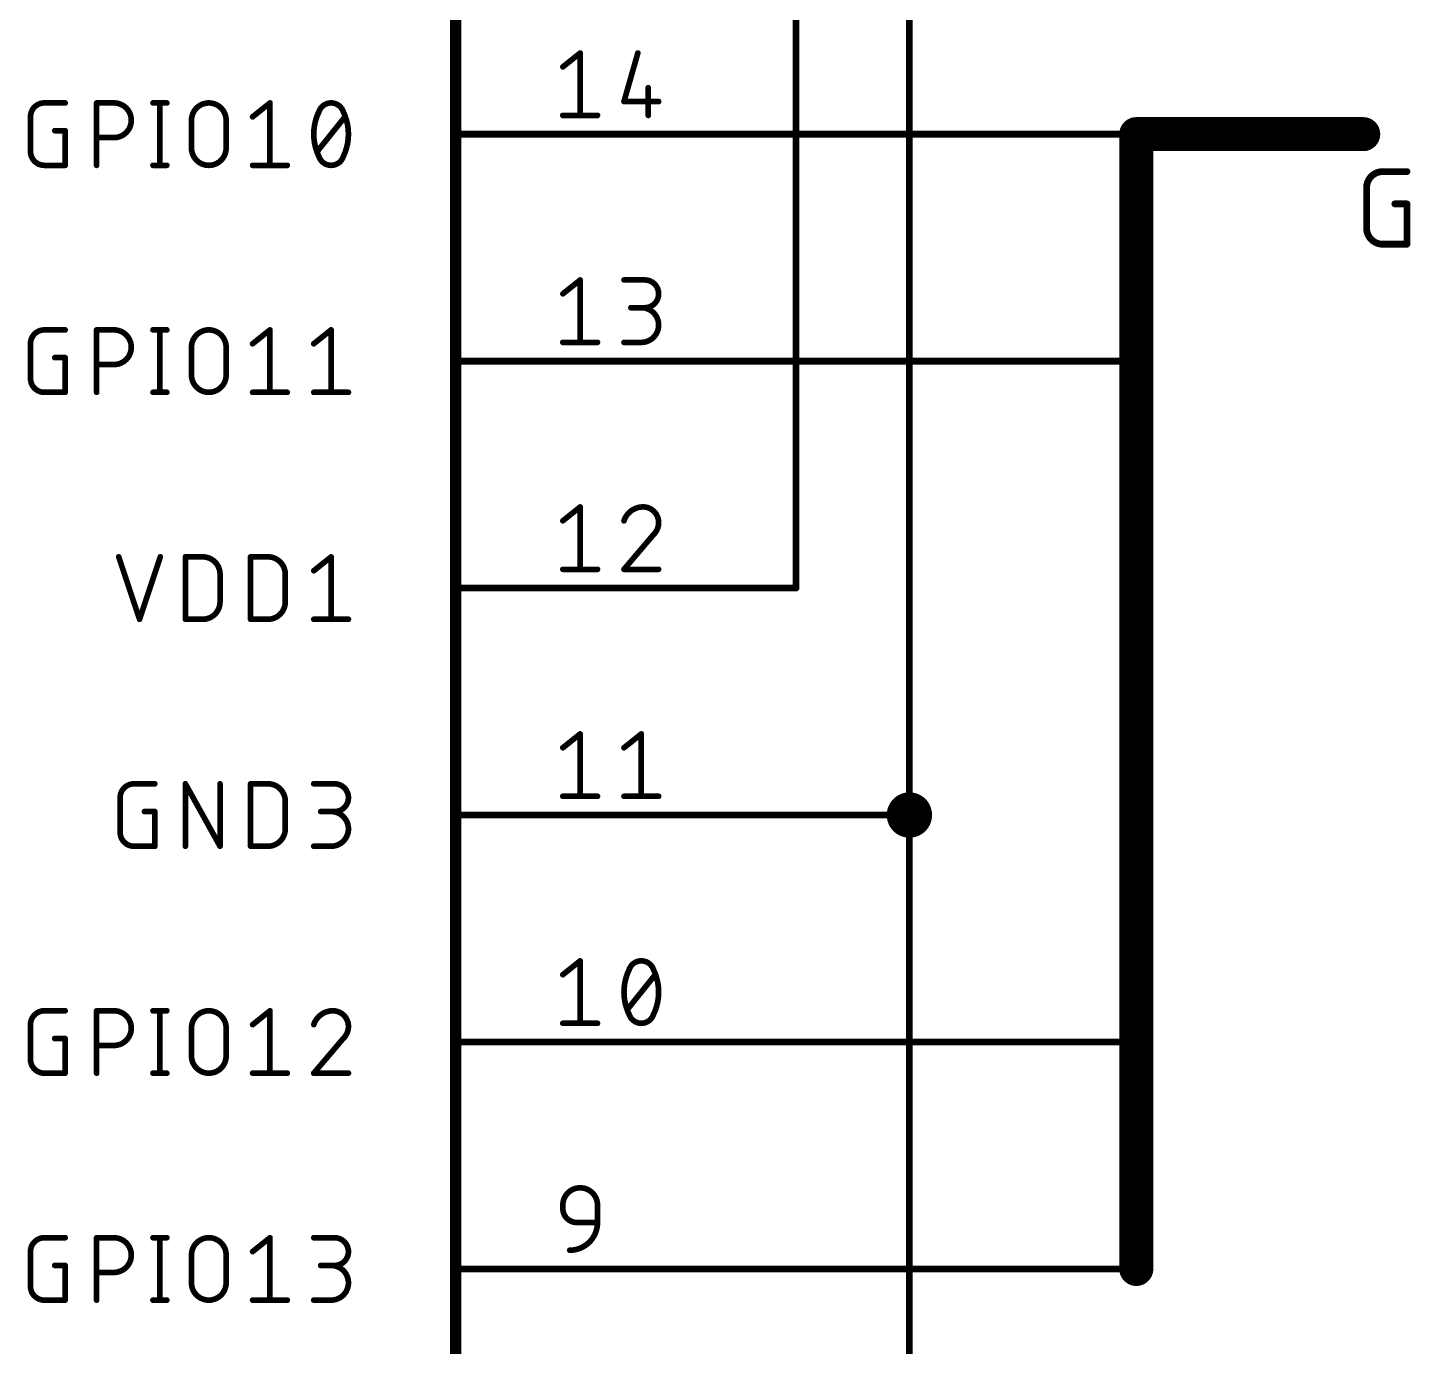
# Model space of a CAD drawing. Extents: x 0 to 388, y 0 to 261.
# Drawn here: x 206.32 to 237.28, y 137.97 to 167.48 of the extents above; entities that cross this region are included whole.
import ezdxf

# ---------------------------------------------------------------- set-up
doc = ezdxf.new("R2010")
doc.units = 0
for name, color, linetype in [('91', 94, 'CONTINUOUS'), ('92', 174, 'CONTINUOUS'), ('94', 14, 'CONTINUOUS'), ('95', 250, 'CONTINUOUS')]:
    doc.layers.add(name, color=color, linetype=linetype)

msp = doc.modelspace()

# ---------------------------------------------------------------- linework, layer by layer
at = {"layer": '91', "const_width": 0.1524}
for points in [[(223.52, 154.94), (223.52, 210.82)], [(226.06, 195.58), (226.06, 149.86)], [(220.98, 165.1), (231.14, 165.1)], [(220.98, 160.02), (231.14, 160.02)], [(220.98, 154.94), (223.52, 154.94)], [(220.98, 149.86), (226.06, 149.86)], [(226.06, 149.86), (226.06, 134.62)], [(220.98, 144.78), (231.14, 144.78)], [(220.98, 139.7), (231.14, 139.7)]]:
    msp.add_lwpolyline(points, dxfattribs=at)
at = {"layer": '91'}
for points, const_width in [([(220.98, 165.1381, 1), (220.98, 165.0619)], 0.0762), ([(231.14, 165.0619, 1), (231.14, 165.1381)], 0.0762), ([(220.98, 160.0581, 1), (220.98, 159.9819)], 0.0762), ([(231.14, 159.9819, 1), (231.14, 160.0581)], 0.0762), ([(220.98, 154.9781, 1), (220.98, 154.9019)], 0.0762), ([(223.4819, 154.94, 1), (223.5581, 154.94)], 0.0762), ([(223.52, 154.9019, 1), (223.52, 154.9781)], 0.0762), ([(226.06, 149.606, 1), (226.06, 150.114, 1), (226.06, 149.606)], 0.508), ([(220.98, 149.8981, 1), (220.98, 149.8219)], 0.0762), ([(226.0981, 149.86, 1), (226.0219, 149.86)], 0.0762), ([(226.0219, 149.86, 1), (226.0981, 149.86)], 0.0762), ([(226.06, 149.8219, 1), (226.06, 149.8981)], 0.0762), ([(220.98, 144.8181, 1), (220.98, 144.7419)], 0.0762), ([(231.14, 144.7419, 1), (231.14, 144.8181)], 0.0762), ([(220.98, 139.7381, 1), (220.98, 139.6619)], 0.0762), ([(231.14, 139.6619, 1), (231.14, 139.7381)], 0.0762)]:
    msp.add_lwpolyline(points, format="xyb", dxfattribs=dict(at, const_width=const_width))
at = {"layer": '92', "const_width": 0.762}
for points in [[(231.14, 139.7), (231.14, 165.1)], [(231.14, 165.1), (236.22, 165.1)]]:
    msp.add_lwpolyline(points, dxfattribs=at)
at = {"layer": '92', "const_width": 0.381}
for points in [[(231.3305, 165.1, 1), (230.9495, 165.1)], [(231.14, 165.2905, 1), (231.14, 164.9095)], [(236.22, 164.9095, 1), (236.22, 165.2905)], [(230.9495, 139.7, 1), (231.3305, 139.7)]]:
    msp.add_lwpolyline(points, format="xyb", dxfattribs=at)
at = {"layer": '94'}
for points, const_width in [([(215.9, 96.52), (215.9, 198.12)], 0.254), ([(220.98, 165.1), (215.9, 165.1)], 0.1524), ([(220.98, 160.02), (215.9, 160.02)], 0.1524), ([(220.98, 154.94), (215.9, 154.94)], 0.1524), ([(220.98, 149.86), (215.9, 149.86)], 0.1524), ([(220.98, 144.78), (215.9, 144.78)], 0.1524), ([(220.98, 139.7), (215.9, 139.7)], 0.1524)]:
    msp.add_lwpolyline(points, dxfattribs=dict(at, const_width=const_width))
at = {"layer": '94', "const_width": 0.0762}
for points in [[(215.9, 165.1381, 1), (215.9, 165.0619)], [(220.98, 165.0619, 1), (220.98, 165.1381)], [(215.9, 160.0581, 1), (215.9, 159.9819)], [(220.98, 159.9819, 1), (220.98, 160.0581)], [(215.9, 154.9781, 1), (215.9, 154.9019)], [(220.98, 154.9019, 1), (220.98, 154.9781)], [(215.9, 149.8981, 1), (215.9, 149.8219)], [(220.98, 149.8219, 1), (220.98, 149.8981)], [(215.9, 144.8181, 1), (215.9, 144.7419)], [(220.98, 144.7419, 1), (220.98, 144.8181)], [(215.9, 139.7381, 1), (215.9, 139.6619)], [(220.98, 139.6619, 1), (220.98, 139.7381)]]:
    msp.add_lwpolyline(points, format="xyb", dxfattribs=at)
at = {"layer": '95'}
for points, const_width in [([(218.3003, 166.6057), (218.6884, 166.9161)], 0.127), ([(218.6884, 166.9161), (218.6884, 165.5191)], 0.127), ([(219.9796, 166.9161), (219.6692, 165.8295)], 0.127), ([(220.2124, 166.14), (220.2124, 165.5191)], 0.127), ([(206.6917, 165.7985), (207.1574, 165.7985)], 0.127), ([(207.8618, 164.4015), (207.8618, 165.7985)], 0.127), ([(207.8618, 165.7985), (208.2499, 165.7985)], 0.127), ([(209.1236, 165.7985), (209.4341, 165.7985)], 0.127), ([(209.2789, 165.7985), (209.2789, 164.4015)], 0.127), ([(211.3547, 165.4881), (211.7428, 165.7985)], 0.127), ([(211.7428, 165.7985), (211.7428, 164.4015)], 0.127), ([(219.6692, 165.8295), (220.4453, 165.8295)], 0.127), ([(206.3812, 164.7119), (206.3812, 165.4881)], 0.127), ([(209.9859, 164.7896), (209.9859, 165.4104)], 0.127), ([(210.762, 165.4104), (210.762, 164.7896)], 0.127), ([(212.8012, 164.7119), (213.4221, 165.4881)], 0.127), ([(218.3003, 165.5191), (219.0764, 165.5191)], 0.127), ([(206.9245, 165.1776), (207.1574, 165.1776)], 0.127), ([(207.1574, 165.1776), (207.1574, 164.4015)], 0.127), ([(208.2499, 165.0224), (207.8618, 165.0224)], 0.127), ([(207.1574, 164.4015), (206.6917, 164.4015)], 0.127), ([(209.1236, 164.4015), (209.4341, 164.4015)], 0.127), ([(211.3547, 164.4015), (212.1308, 164.4015)], 0.127), ([(236.6574, 164.2618), (237.1993, 164.2618)], 0.1524), ([(236.2962, 162.9974), (236.2962, 163.9006)], 0.1524), ([(236.9284, 163.5393), (237.1993, 163.5393)], 0.1524), ([(237.1993, 163.5393), (237.1993, 162.6362)], 0.1524), ([(237.1993, 162.6362), (236.6574, 162.6362)], 0.1524), ([(218.3003, 161.5257), (218.6884, 161.8361)], 0.127), ([(218.6884, 161.8361), (218.6884, 160.4391)], 0.127), ([(219.6692, 161.8361), (220.1348, 161.8361)], 0.127), ([(220.1348, 161.2152), (219.8244, 161.2152)], 0.127), ([(206.6917, 160.7185), (207.1574, 160.7185)], 0.127), ([(207.8618, 159.3215), (207.8618, 160.7185)], 0.127), ([(207.8618, 160.7185), (208.2499, 160.7185)], 0.127), ([(209.1236, 160.7185), (209.4341, 160.7185)], 0.127), ([(209.2789, 160.7185), (209.2789, 159.3215)], 0.127), ([(211.3547, 160.4081), (211.7428, 160.7185)], 0.127), ([(211.7428, 160.7185), (211.7428, 159.3215)], 0.127), ([(212.7236, 160.4081), (213.1116, 160.7185)], 0.127), ([(213.1116, 160.7185), (213.1116, 159.3215)], 0.127), ([(206.3812, 159.6319), (206.3812, 160.4081)], 0.127), ([(209.9859, 159.7096), (209.9859, 160.3304)], 0.127), ([(210.762, 160.3304), (210.762, 159.7096)], 0.127), ([(218.3003, 160.4391), (219.0764, 160.4391)], 0.127), ([(219.6692, 160.4391), (220.0572, 160.4391)], 0.127), ([(206.9245, 160.0976), (207.1574, 160.0976)], 0.127), ([(207.1574, 160.0976), (207.1574, 159.3215)], 0.127), ([(208.2499, 159.9424), (207.8618, 159.9424)], 0.127), ([(207.1574, 159.3215), (206.6917, 159.3215)], 0.127), ([(209.1236, 159.3215), (209.4341, 159.3215)], 0.127), ([(211.3547, 159.3215), (212.1308, 159.3215)], 0.127), ([(212.7236, 159.3215), (213.4997, 159.3215)], 0.127), ([(218.3003, 156.4457), (218.6884, 156.7561)], 0.127), ([(218.6884, 156.7561), (218.6884, 155.3591)], 0.127), ([(220.3288, 156.1352), (219.6692, 155.3591)], 0.127), ([(208.3569, 155.6385), (208.8226, 154.2415)], 0.127), ([(208.8226, 154.2415), (209.2882, 155.6385)], 0.127), ([(209.849, 154.2415), (209.849, 155.6385)], 0.127), ([(209.849, 155.6385), (210.2371, 155.6385)], 0.127), ([(211.3091, 154.2415), (211.3091, 155.6385)], 0.127), ([(211.3091, 155.6385), (211.6972, 155.6385)], 0.127), ([(212.7236, 155.3281), (213.1116, 155.6385)], 0.127), ([(213.1116, 155.6385), (213.1116, 154.2415)], 0.127), ([(218.3003, 155.3591), (219.0764, 155.3591)], 0.127), ([(219.6692, 155.3591), (220.4453, 155.3591)], 0.127), ([(210.6251, 155.2504), (210.6251, 154.6296)], 0.127), ([(212.0852, 155.2504), (212.0852, 154.6296)], 0.127), ([(210.2371, 154.2415), (209.849, 154.2415)], 0.127), ([(211.6972, 154.2415), (211.3091, 154.2415)], 0.127), ([(212.7236, 154.2415), (213.4997, 154.2415)], 0.127), ([(218.3003, 151.3657), (218.6884, 151.6761)], 0.127), ([(218.6884, 151.6761), (218.6884, 150.2791)], 0.127), ([(219.6692, 151.3657), (220.0572, 151.6761)], 0.127), ([(220.0572, 151.6761), (220.0572, 150.2791)], 0.127), ([(208.6993, 150.5585), (209.165, 150.5585)], 0.127), ([(209.849, 149.1615), (209.849, 150.5585)], 0.127), ([(209.849, 150.5585), (210.6251, 149.1615)], 0.127), ([(210.6251, 149.1615), (210.6251, 150.5585)], 0.127), ([(211.3091, 149.1615), (211.3091, 150.5585)], 0.127), ([(211.3091, 150.5585), (211.6972, 150.5585)], 0.127), ([(212.7236, 150.5585), (213.1893, 150.5585)], 0.127), ([(208.3889, 149.4719), (208.3889, 150.2481)], 0.127), ([(212.0852, 150.1704), (212.0852, 149.5496)], 0.127), ([(218.3003, 150.2791), (219.0764, 150.2791)], 0.127), ([(219.6692, 150.2791), (220.4453, 150.2791)], 0.127), ([(208.9322, 149.9376), (209.165, 149.9376)], 0.127), ([(209.165, 149.9376), (209.165, 149.1615)], 0.127), ([(213.1893, 149.9376), (212.8788, 149.9376)], 0.127), ([(209.165, 149.1615), (208.6993, 149.1615)], 0.127), ([(211.6972, 149.1615), (211.3091, 149.1615)], 0.127), ([(212.7236, 149.1615), (213.1116, 149.1615)], 0.127), ([(218.3003, 146.2857), (218.6884, 146.5961)], 0.127), ([(218.6884, 146.5961), (218.6884, 145.1991)], 0.127), ([(219.7468, 145.5095), (220.3677, 146.2857)], 0.127), ([(206.6917, 145.4785), (207.1574, 145.4785)], 0.127), ([(207.8618, 144.0815), (207.8618, 145.4785)], 0.127), ([(207.8618, 145.4785), (208.2499, 145.4785)], 0.127), ([(209.1236, 145.4785), (209.4341, 145.4785)], 0.127), ([(209.2789, 145.4785), (209.2789, 144.0815)], 0.127), ([(211.3547, 145.1681), (211.7428, 145.4785)], 0.127), ([(211.7428, 145.4785), (211.7428, 144.0815)], 0.127), ([(206.3812, 144.3919), (206.3812, 145.1681)], 0.127), ([(218.3003, 145.1991), (219.0764, 145.1991)], 0.127), ([(206.9245, 144.8576), (207.1574, 144.8576)], 0.127), ([(207.1574, 144.8576), (207.1574, 144.0815)], 0.127), ([(209.9859, 144.4696), (209.9859, 145.0904)], 0.127), ([(210.762, 145.0904), (210.762, 144.4696)], 0.127), ([(213.3833, 144.8576), (212.7236, 144.0815)], 0.127), ([(208.2499, 144.7024), (207.8618, 144.7024)], 0.127), ([(207.1574, 144.0815), (206.6917, 144.0815)], 0.127), ([(209.1236, 144.0815), (209.4341, 144.0815)], 0.127), ([(211.3547, 144.0815), (212.1308, 144.0815)], 0.127), ([(212.7236, 144.0815), (213.4997, 144.0815)], 0.127), ([(218.3003, 141.0504), (218.3003, 141.128)], 0.127), ([(219.0764, 141.128), (219.0764, 140.74)], 0.127), ([(219.0764, 140.74), (218.6107, 140.74)], 0.127), ([(206.6917, 140.3985), (207.1574, 140.3985)], 0.127), ([(207.8618, 139.0015), (207.8618, 140.3985)], 0.127), ([(207.8618, 140.3985), (208.2499, 140.3985)], 0.127), ([(209.1236, 140.3985), (209.4341, 140.3985)], 0.127), ([(209.2789, 140.3985), (209.2789, 139.0015)], 0.127), ([(211.3547, 140.0881), (211.7428, 140.3985)], 0.127), ([(211.7428, 140.3985), (211.7428, 139.0015)], 0.127), ([(212.7236, 140.3985), (213.1893, 140.3985)], 0.127), ([(206.3812, 139.3119), (206.3812, 140.0881)], 0.127), ([(209.9859, 139.3896), (209.9859, 140.0104)], 0.127), ([(210.762, 140.0104), (210.762, 139.3896)], 0.127), ([(206.9245, 139.7776), (207.1574, 139.7776)], 0.127), ([(207.1574, 139.7776), (207.1574, 139.0015)], 0.127), ([(208.2499, 139.6224), (207.8618, 139.6224)], 0.127), ([(213.1893, 139.7776), (212.8788, 139.7776)], 0.127), ([(207.1574, 139.0015), (206.6917, 139.0015)], 0.127), ([(209.1236, 139.0015), (209.4341, 139.0015)], 0.127), ([(211.3547, 139.0015), (212.1308, 139.0015)], 0.127), ([(212.7236, 139.0015), (213.1116, 139.0015)], 0.127)]:
    msp.add_lwpolyline(points, dxfattribs=dict(at, const_width=const_width))
for points, const_width in [([(218.7201, 166.9161, 1), (218.6566, 166.9161)], 0.0635), ([(218.7082, 166.8913, 1), (218.6685, 166.9409)], 0.0635), ([(220.0101, 166.9074, 1), (219.9491, 166.9248)], 0.0635), ([(218.2805, 166.6304, 1), (218.3201, 166.5809)], 0.0635), ([(220.2442, 166.14, 1), (220.1807, 166.14)], 0.0635), ([(206.6917, 165.7985, 0.4142), (206.3812, 165.4881)], 0.127), ([(206.6917, 165.8303, 1), (206.6917, 165.7668)], 0.0635), ([(206.6917, 165.7668, 1), (206.6917, 165.8302)], 0.0635), ([(207.1574, 165.7668, 1), (207.1574, 165.8303)], 0.0635), ([(207.8618, 165.8303, 1), (207.8618, 165.7668)], 0.0635), ([(207.8936, 165.7985, 1), (207.8301, 165.7985)], 0.0635), ([(208.2499, 165.0224, 1), (208.2499, 165.7985)], 0.127), ([(208.2499, 165.8303, 1), (208.2499, 165.7668)], 0.0635), ([(208.2499, 165.7668, 1), (208.2499, 165.8303)], 0.0635), ([(209.1236, 165.8303, 1), (209.1236, 165.7668)], 0.0635), ([(209.3106, 165.7985, 1), (209.2471, 165.7985)], 0.0635), ([(209.4341, 165.7668, 1), (209.4341, 165.8303)], 0.0635), ([(210.762, 165.4104, 1), (209.9859, 165.4104)], 0.127), ([(211.7745, 165.7985, 1), (211.711, 165.7985)], 0.0635), ([(211.7626, 165.7737, 1), (211.723, 165.8233)], 0.0635), ([(212.84, 165.6045, 0.1139), (212.7236, 165.1)], 0.127), ([(213.1116, 165.7985, 0.3205), (212.84, 165.6045)], 0.127), ([(212.81, 165.6148, 1), (212.87, 165.5942)], 0.0635), ([(212.8685, 165.5906, 1), (212.8115, 165.6184)], 0.0635), ([(213.3833, 165.6045, 0.3205), (213.1116, 165.7985)], 0.127), ([(213.1116, 165.8302, 1), (213.1116, 165.7668)], 0.0635), ([(213.1116, 165.7668, 1), (213.1116, 165.8303)], 0.0635), ([(213.4118, 165.6184, 1), (213.3547, 165.5906)], 0.0635), ([(213.4997, 165.1, 0.1139), (213.3833, 165.6045)], 0.127), ([(213.3533, 165.5942, 1), (213.4133, 165.6148)], 0.0635), ([(219.6386, 165.8383, 1), (219.6997, 165.8208)], 0.0635), ([(219.6692, 165.8613, 1), (219.6692, 165.7978)], 0.0635), ([(220.4453, 165.7978, 1), (220.4453, 165.8613)], 0.0635), ([(206.413, 165.4881, 1), (206.3495, 165.4881)], 0.0635), ([(206.3495, 165.4881, 1), (206.413, 165.4881)], 0.0635), ([(210.0176, 165.4104, 1), (209.9541, 165.4104)], 0.0635), ([(209.9541, 165.4104, 1), (210.0176, 165.4104)], 0.0635), ([(210.7937, 165.4104, 1), (210.7302, 165.4104)], 0.0635), ([(210.7302, 165.4104, 1), (210.7937, 165.4104)], 0.0635), ([(211.3349, 165.5128, 1), (211.3746, 165.4633)], 0.0635), ([(213.4469, 165.4682, 1), (213.3973, 165.5079)], 0.0635), ([(218.3003, 165.5508, 1), (218.3003, 165.4874)], 0.0635), ([(218.6566, 165.5191, 1), (218.7201, 165.5191)], 0.0635), ([(219.0764, 165.4874, 1), (219.0764, 165.5508)], 0.0635), ([(220.1807, 165.5191, 1), (220.2442, 165.5191)], 0.0635), ([(206.9245, 165.2094, 1), (206.9245, 165.1459)], 0.0635), ([(207.1891, 165.1776, 1), (207.1256, 165.1776)], 0.0635), ([(207.1574, 165.1459, 1), (207.1574, 165.2094)], 0.0635), ([(207.8618, 165.0541, 1), (207.8618, 164.9906)], 0.0635), ([(208.2499, 165.0541, 1), (208.2499, 164.9906)], 0.0635), ([(208.2499, 164.9906, 1), (208.2499, 165.0541)], 0.0635), ([(212.7236, 165.1, 0.1139), (212.84, 164.5955)], 0.127), ([(212.7553, 165.1, 1), (212.6918, 165.1)], 0.0635), ([(212.6918, 165.1, 1), (212.7553, 165.1)], 0.0635), ([(213.3833, 164.5955, 0.1139), (213.4997, 165.1)], 0.127), ([(213.5315, 165.1, 1), (213.468, 165.1)], 0.0635), ([(213.468, 165.1, 1), (213.5315, 165.1)], 0.0635), ([(206.3812, 164.7119, 0.4142), (206.6917, 164.4015)], 0.127), ([(206.413, 164.7119, 1), (206.3495, 164.7119)], 0.0635), ([(206.3495, 164.7119, 1), (206.413, 164.7119)], 0.0635), ([(209.9859, 164.7896, 1), (210.762, 164.7896)], 0.127), ([(210.0176, 164.7896, 1), (209.9541, 164.7896)], 0.0635), ([(209.9541, 164.7896, 1), (210.0176, 164.7896)], 0.0635), ([(210.7937, 164.7896, 1), (210.7302, 164.7896)], 0.0635), ([(210.7302, 164.7896, 1), (210.7937, 164.7896)], 0.0635), ([(212.7764, 164.7318, 1), (212.826, 164.6921)], 0.0635), ([(206.6917, 164.4332, 1), (206.6917, 164.3698)], 0.0635), ([(206.6917, 164.3698, 1), (206.6917, 164.4332)], 0.0635), ([(207.1256, 164.4015, 1), (207.1891, 164.4015)], 0.0635), ([(207.1574, 164.3698, 1), (207.1574, 164.4332)], 0.0635), ([(207.8301, 164.4015, 1), (207.8936, 164.4015)], 0.0635), ([(209.1236, 164.4332, 1), (209.1236, 164.3698)], 0.0635), ([(209.2471, 164.4015, 1), (209.3106, 164.4015)], 0.0635), ([(209.4341, 164.3698, 1), (209.4341, 164.4332)], 0.0635), ([(211.3547, 164.4332, 1), (211.3547, 164.3698)], 0.0635), ([(211.711, 164.4015, 1), (211.7745, 164.4015)], 0.0635), ([(212.1308, 164.3698, 1), (212.1308, 164.4332)], 0.0635), ([(212.84, 164.5955, 0.3205), (213.1116, 164.4015)], 0.127), ([(212.87, 164.6058, 1), (212.81, 164.5852)], 0.0635), ([(212.8115, 164.5816, 1), (212.8685, 164.6094)], 0.0635), ([(213.1116, 164.4015, 0.3205), (213.3833, 164.5955)], 0.127), ([(213.1116, 164.4332, 1), (213.1116, 164.3698)], 0.0635), ([(213.1116, 164.3698, 1), (213.1116, 164.4332)], 0.0635), ([(213.3547, 164.6094, 1), (213.4118, 164.5816)], 0.0635), ([(213.4133, 164.5852, 1), (213.3533, 164.6058)], 0.0635), ([(236.6574, 164.2618, 0.4142), (236.2962, 163.9006)], 0.1524), ([(236.6574, 164.2999, 1), (236.6574, 164.2237)], 0.0762), ([(236.6574, 164.2237, 1), (236.6574, 164.2999)], 0.0762), ([(237.1993, 164.2237, 1), (237.1993, 164.2999)], 0.0762), ([(236.3343, 163.9006, 1), (236.2581, 163.9006)], 0.0762), ([(236.2581, 163.9006, 1), (236.3343, 163.9006)], 0.0762), ([(236.9284, 163.5774, 1), (236.9284, 163.5012)], 0.0762), ([(237.2374, 163.5393, 1), (237.1612, 163.5393)], 0.0762), ([(237.1993, 163.5012, 1), (237.1993, 163.5774)], 0.0762), ([(236.2962, 162.9974, 0.4142), (236.6574, 162.6362)], 0.1524), ([(236.3343, 162.9974, 1), (236.2581, 162.9974)], 0.0762), ([(236.2581, 162.9974, 1), (236.3343, 162.9974)], 0.0762), ([(236.6574, 162.6743, 1), (236.6574, 162.5981)], 0.0762), ([(236.6574, 162.5981, 1), (236.6574, 162.6743)], 0.0762), ([(237.1612, 162.6362, 1), (237.2374, 162.6362)], 0.0762), ([(237.1993, 162.5981, 1), (237.1993, 162.6743)], 0.0762), ([(218.7201, 161.8361, 1), (218.6566, 161.8361)], 0.0635), ([(218.7082, 161.8113, 1), (218.6685, 161.8609)], 0.0635), ([(219.6692, 161.8679, 1), (219.6692, 161.8044)], 0.0635), ([(220.1348, 161.2152, 1), (220.1348, 161.8361)], 0.127), ([(220.1348, 161.8679, 1), (220.1348, 161.8044)], 0.0635), ([(220.1348, 161.8044, 1), (220.1348, 161.8679)], 0.0635), ([(218.2805, 161.5504, 1), (218.3201, 161.5009)], 0.0635), ([(219.8244, 161.247, 1), (219.8244, 161.1835)], 0.0635), ([(220.0572, 161.247, 1), (220.0572, 161.1835)], 0.0635), ([(220.0572, 160.4391, 1), (220.0572, 161.2152)], 0.127), ([(220.1348, 161.247, 1), (220.1348, 161.1835)], 0.0635), ([(220.1348, 161.1835, 1), (220.1348, 161.247)], 0.0635), ([(206.6917, 160.7185, 0.4142), (206.3812, 160.4081)], 0.127), ([(206.6917, 160.7502, 1), (206.6917, 160.6868)], 0.0635), ([(206.6917, 160.6868, 1), (206.6917, 160.7502)], 0.0635), ([(207.1574, 160.6868, 1), (207.1574, 160.7502)], 0.0635), ([(207.8618, 160.7502, 1), (207.8618, 160.6868)], 0.0635), ([(207.8936, 160.7185, 1), (207.8301, 160.7185)], 0.0635), ([(208.2499, 159.9424, 1), (208.2499, 160.7185)], 0.127), ([(208.2499, 160.7502, 1), (208.2499, 160.6868)], 0.0635), ([(208.2499, 160.6868, 1), (208.2499, 160.7502)], 0.0635), ([(209.1236, 160.7502, 1), (209.1236, 160.6868)], 0.0635), ([(209.3106, 160.7185, 1), (209.2471, 160.7185)], 0.0635), ([(209.4341, 160.6868, 1), (209.4341, 160.7502)], 0.0635), ([(210.762, 160.3304, 1), (209.9859, 160.3304)], 0.127), ([(211.7745, 160.7185, 1), (211.711, 160.7185)], 0.0635), ([(211.7626, 160.6937, 1), (211.723, 160.7433)], 0.0635), ([(213.1434, 160.7185, 1), (213.0799, 160.7185)], 0.0635), ([(213.1315, 160.6937, 1), (213.0918, 160.7433)], 0.0635), ([(206.413, 160.4081, 1), (206.3495, 160.4081)], 0.0635), ([(206.3495, 160.4081, 1), (206.413, 160.4081)], 0.0635), ([(210.0176, 160.3304, 1), (209.9541, 160.3304)], 0.0635), ([(209.9541, 160.3304, 1), (210.0176, 160.3304)], 0.0635), ([(210.7937, 160.3304, 1), (210.7302, 160.3304)], 0.0635), ([(210.7302, 160.3304, 1), (210.7937, 160.3304)], 0.0635), ([(211.3349, 160.4328, 1), (211.3746, 160.3833)], 0.0635), ([(212.7038, 160.4328, 1), (212.7434, 160.3833)], 0.0635), ([(218.3003, 160.4708, 1), (218.3003, 160.4074)], 0.0635), ([(218.6566, 160.4391, 1), (218.7201, 160.4391)], 0.0635), ([(219.0764, 160.4074, 1), (219.0764, 160.4708)], 0.0635), ([(219.6692, 160.4708, 1), (219.6692, 160.4074)], 0.0635), ([(220.0572, 160.4708, 1), (220.0572, 160.4074)], 0.0635), ([(220.0572, 160.4074, 1), (220.0572, 160.4708)], 0.0635), ([(206.9245, 160.1294, 1), (206.9245, 160.0659)], 0.0635), ([(207.1891, 160.0976, 1), (207.1256, 160.0976)], 0.0635), ([(207.1574, 160.0659, 1), (207.1574, 160.1294)], 0.0635), ([(207.8618, 159.9741, 1), (207.8618, 159.9106)], 0.0635), ([(208.2499, 159.9741, 1), (208.2499, 159.9106)], 0.0635), ([(208.2499, 159.9106, 1), (208.2499, 159.9741)], 0.0635), ([(209.9859, 159.7096, 1), (210.762, 159.7096)], 0.127), ([(210.0176, 159.7096, 1), (209.9541, 159.7096)], 0.0635), ([(210.7937, 159.7096, 1), (210.7302, 159.7096)], 0.0635), ([(206.3812, 159.6319, 0.4142), (206.6917, 159.3215)], 0.127), ([(206.413, 159.6319, 1), (206.3495, 159.6319)], 0.0635), ([(206.3495, 159.6319, 1), (206.413, 159.6319)], 0.0635), ([(209.9541, 159.7096, 1), (210.0176, 159.7096)], 0.0635), ([(210.7302, 159.7096, 1), (210.7937, 159.7096)], 0.0635), ([(206.6917, 159.3533, 1), (206.6917, 159.2898)], 0.0635), ([(206.6917, 159.2898, 1), (206.6917, 159.3533)], 0.0635), ([(207.1256, 159.3215, 1), (207.1891, 159.3215)], 0.0635), ([(207.1574, 159.2898, 1), (207.1574, 159.3533)], 0.0635), ([(207.8301, 159.3215, 1), (207.8936, 159.3215)], 0.0635), ([(209.1236, 159.3533, 1), (209.1236, 159.2898)], 0.0635), ([(209.2471, 159.3215, 1), (209.3106, 159.3215)], 0.0635), ([(209.4341, 159.2898, 1), (209.4341, 159.3533)], 0.0635), ([(211.3547, 159.3533, 1), (211.3547, 159.2898)], 0.0635), ([(211.711, 159.3215, 1), (211.7745, 159.3215)], 0.0635), ([(212.1308, 159.2898, 1), (212.1308, 159.3533)], 0.0635), ([(212.7236, 159.3533, 1), (212.7236, 159.2898)], 0.0635), ([(213.0799, 159.3215, 1), (213.1434, 159.3215)], 0.0635), ([(213.4997, 159.2898, 1), (213.4997, 159.3533)], 0.0635), ([(218.7201, 156.7561, 1), (218.6566, 156.7561)], 0.0635), ([(218.7082, 156.7313, 1), (218.6685, 156.7809)], 0.0635), ([(220.096, 156.7561, 0.3252), (219.6692, 156.4457)], 0.127), ([(220.4453, 156.4069, 0.4142), (220.096, 156.7561)], 0.127), ([(220.096, 156.7878, 1), (220.096, 156.7244)], 0.0635), ([(220.096, 156.7244, 1), (220.096, 156.7878)], 0.0635), ([(218.2805, 156.4704, 1), (218.3201, 156.4209)], 0.0635), ([(219.6389, 156.4554, 1), (219.6994, 156.4359)], 0.0635), ([(220.3288, 156.1352, 0.2053), (220.4453, 156.4069)], 0.127), ([(220.477, 156.4068, 1), (220.4135, 156.4069)], 0.0635), ([(220.4135, 156.4069, 1), (220.477, 156.4069)], 0.0635), ([(220.3069, 156.1582, 1), (220.3507, 156.1122)], 0.0635), ([(220.353, 156.1146, 1), (220.3047, 156.1558)], 0.0635), ([(208.387, 155.6485, 1), (208.3268, 155.6285)], 0.0635), ([(209.3184, 155.6285, 1), (209.2581, 155.6485)], 0.0635), ([(209.8808, 155.6385, 1), (209.8173, 155.6385)], 0.0635), ([(209.849, 155.6702, 1), (209.849, 155.6068)], 0.0635), ([(210.6251, 155.2504, 0.4142), (210.2371, 155.6385)], 0.127), ([(210.2371, 155.6702, 1), (210.2371, 155.6068)], 0.0635), ([(210.2371, 155.6068, 1), (210.2371, 155.6702)], 0.0635), ([(211.3409, 155.6385, 1), (211.2774, 155.6385)], 0.0635), ([(211.3091, 155.6702, 1), (211.3091, 155.6068)], 0.0635), ([(212.0852, 155.2504, 0.4142), (211.6972, 155.6385)], 0.127), ([(211.6972, 155.6702, 1), (211.6972, 155.6068)], 0.0635), ([(211.6972, 155.6068, 1), (211.6972, 155.6702)], 0.0635), ([(213.1434, 155.6385, 1), (213.0799, 155.6385)], 0.0635), ([(213.1315, 155.6137, 1), (213.0918, 155.6633)], 0.0635), ([(218.3003, 155.3909, 1), (218.3003, 155.3274)], 0.0635), ([(219.0764, 155.3274, 1), (219.0764, 155.3909)], 0.0635), ([(219.6692, 155.3909, 1), (219.6692, 155.3274)], 0.0635), ([(219.645, 155.3797, 1), (219.6933, 155.3385)], 0.0635), ([(220.4453, 155.3274, 1), (220.4453, 155.3909)], 0.0635), ([(210.6569, 155.2504, 1), (210.5934, 155.2504)], 0.0635), ([(210.5934, 155.2504, 1), (210.6569, 155.2504)], 0.0635), ([(212.117, 155.2504, 1), (212.0535, 155.2504)], 0.0635), ([(212.0535, 155.2504, 1), (212.117, 155.2504)], 0.0635), ([(212.7038, 155.3528, 1), (212.7434, 155.3033)], 0.0635), ([(218.6566, 155.3591, 1), (218.7201, 155.3591)], 0.0635), ([(210.2371, 154.2415, 0.4142), (210.6251, 154.6296)], 0.127), ([(210.6569, 154.6296, 1), (210.5934, 154.6296)], 0.0635), ([(210.5934, 154.6296, 1), (210.6569, 154.6296)], 0.0635), ([(211.6972, 154.2415, 0.4142), (212.0852, 154.6296)], 0.127), ([(212.117, 154.6296, 1), (212.0535, 154.6296)], 0.0635), ([(212.0535, 154.6296, 1), (212.117, 154.6296)], 0.0635), ([(208.7925, 154.2515, 1), (208.8527, 154.2315)], 0.0635), ([(208.7925, 154.2315, 1), (208.8527, 154.2515)], 0.0635), ([(209.849, 154.2732, 1), (209.849, 154.2098)], 0.0635), ([(209.8173, 154.2415, 1), (209.8808, 154.2415)], 0.0635), ([(210.2371, 154.2732, 1), (210.2371, 154.2098)], 0.0635), ([(210.2371, 154.2098, 1), (210.2371, 154.2732)], 0.0635), ([(211.3091, 154.2732, 1), (211.3091, 154.2098)], 0.0635), ([(211.2774, 154.2415, 1), (211.3409, 154.2415)], 0.0635), ([(211.6972, 154.2732, 1), (211.6972, 154.2098)], 0.0635), ([(211.6972, 154.2098, 1), (211.6972, 154.2732)], 0.0635), ([(212.7236, 154.2732, 1), (212.7236, 154.2098)], 0.0635), ([(213.0799, 154.2415, 1), (213.1434, 154.2415)], 0.0635), ([(213.4997, 154.2098, 1), (213.4997, 154.2732)], 0.0635), ([(218.7201, 151.6761, 1), (218.6566, 151.6761)], 0.0635), ([(218.7082, 151.6513, 1), (218.6685, 151.7009)], 0.0635), ([(220.089, 151.6761, 1), (220.0255, 151.6761)], 0.0635), ([(220.077, 151.6513, 1), (220.0374, 151.7009)], 0.0635), ([(218.2805, 151.3904, 1), (218.3201, 151.3409)], 0.0635), ([(219.6493, 151.3904, 1), (219.689, 151.3409)], 0.0635), ([(208.6993, 150.5585, 0.4142), (208.3889, 150.2481)], 0.127), ([(208.6993, 150.5902, 1), (208.6993, 150.5268)], 0.0635), ([(208.6993, 150.5268, 1), (208.6993, 150.5902)], 0.0635), ([(209.165, 150.5268, 1), (209.165, 150.5902)], 0.0635), ([(209.8768, 150.5739, 1), (209.8212, 150.5431)], 0.0635), ([(209.8808, 150.5585, 1), (209.8173, 150.5585)], 0.0635), ([(210.6569, 150.5585, 1), (210.5934, 150.5585)], 0.0635), ([(211.3409, 150.5585, 1), (211.2774, 150.5585)], 0.0635), ([(211.3091, 150.5902, 1), (211.3091, 150.5268)], 0.0635), ([(212.0852, 150.1704, 0.4142), (211.6972, 150.5585)], 0.127), ([(211.6972, 150.5902, 1), (211.6972, 150.5268)], 0.0635), ([(211.6972, 150.5268, 1), (211.6972, 150.5902)], 0.0635), ([(212.7236, 150.5902, 1), (212.7236, 150.5268)], 0.0635), ([(213.1893, 149.9376, 1), (213.1893, 150.5585)], 0.127), ([(213.1893, 150.5902, 1), (213.1893, 150.5268)], 0.0635), ([(213.1893, 150.5268, 1), (213.1893, 150.5902)], 0.0635), ([(208.4206, 150.2481, 1), (208.3571, 150.2481)], 0.0635), ([(208.3571, 150.2481, 1), (208.4206, 150.2481)], 0.0635), ([(212.117, 150.1704, 1), (212.0535, 150.1704)], 0.0635), ([(212.0535, 150.1704, 1), (212.117, 150.1704)], 0.0635), ([(218.3003, 150.3108, 1), (218.3003, 150.2474)], 0.0635), ([(218.6566, 150.2791, 1), (218.7201, 150.2791)], 0.0635), ([(219.0764, 150.2474, 1), (219.0764, 150.3108)], 0.0635), ([(219.6692, 150.3108, 1), (219.6692, 150.2474)], 0.0635), ([(220.0255, 150.2791, 1), (220.089, 150.2791)], 0.0635), ([(220.4453, 150.2474, 1), (220.4453, 150.3108)], 0.0635), ([(208.9322, 149.9694, 1), (208.9322, 149.9059)], 0.0635), ([(209.1968, 149.9376, 1), (209.1333, 149.9376)], 0.0635), ([(209.165, 149.9059, 1), (209.165, 149.9694)], 0.0635), ([(212.8788, 149.9694, 1), (212.8788, 149.9059)], 0.0635), ([(213.1116, 149.1615, 1), (213.1116, 149.9376)], 0.127), ([(213.1116, 149.9694, 1), (213.1116, 149.9059)], 0.0635), ([(213.1893, 149.9694, 1), (213.1893, 149.9059)], 0.0635), ([(213.1893, 149.9059, 1), (213.1893, 149.9694)], 0.0635), ([(208.3889, 149.4719, 0.4142), (208.6993, 149.1615)], 0.127), ([(208.4206, 149.4719, 1), (208.3571, 149.4719)], 0.0635), ([(211.6972, 149.1615, 0.4142), (212.0852, 149.5496)], 0.127), ([(212.117, 149.5496, 1), (212.0535, 149.5496)], 0.0635), ([(212.0535, 149.5496, 1), (212.117, 149.5496)], 0.0635), ([(208.3571, 149.4719, 1), (208.4206, 149.4719)], 0.0635), ([(208.6993, 149.1933, 1), (208.6993, 149.1298)], 0.0635), ([(208.6993, 149.1298, 1), (208.6993, 149.1933)], 0.0635), ([(209.165, 149.1298, 1), (209.165, 149.1933)], 0.0635), ([(211.3091, 149.1933, 1), (211.3091, 149.1298)], 0.0635), ([(211.6972, 149.1932, 1), (211.6972, 149.1298)], 0.0635), ([(211.6972, 149.1298, 1), (211.6972, 149.1933)], 0.0635), ([(212.7236, 149.1933, 1), (212.7236, 149.1298)], 0.0635), ([(213.1116, 149.1933, 1), (213.1116, 149.1298)], 0.0635), ([(213.1116, 149.1298, 1), (213.1116, 149.1933)], 0.0635), ([(209.1333, 149.1615, 1), (209.1968, 149.1615)], 0.0635), ([(209.8173, 149.1615, 1), (209.8808, 149.1615)], 0.0635), ([(210.5934, 149.1615, 1), (210.6569, 149.1615)], 0.0635), ([(210.5974, 149.1461, 1), (210.6529, 149.1769)], 0.0635), ([(211.2774, 149.1615, 1), (211.3409, 149.1615)], 0.0635), ([(218.7201, 146.5961, 1), (218.6566, 146.5961)], 0.0635), ([(218.7082, 146.5713, 1), (218.6685, 146.6209)], 0.0635), ([(219.7856, 146.4021, 0.1139), (219.6692, 145.8976)], 0.127), ([(219.7555, 146.4124, 1), (219.8156, 146.3918)], 0.0635), ([(220.0572, 146.5961, 0.3205), (219.7856, 146.4021)], 0.127), ([(219.8141, 146.3882, 1), (219.757, 146.416)], 0.0635), ([(220.3288, 146.4021, 0.3205), (220.0572, 146.5961)], 0.127), ([(220.0572, 146.6278, 1), (220.0572, 146.5644)], 0.0635), ([(220.0572, 146.5644, 1), (220.0572, 146.6278)], 0.0635), ([(220.4453, 145.8976, 0.1139), (220.3288, 146.4021)], 0.127), ([(220.3574, 146.416, 1), (220.3003, 146.3882)], 0.0635), ([(220.2988, 146.3918, 1), (220.3589, 146.4124)], 0.0635), ([(218.2805, 146.3104, 1), (218.3201, 146.2609)], 0.0635), ([(220.3924, 146.2658, 1), (220.3429, 146.3055)], 0.0635), ([(219.6692, 145.8976, 0.1139), (219.7856, 145.3931)], 0.127), ([(219.7009, 145.8976, 1), (219.6374, 145.8976)], 0.0635), ([(219.6374, 145.8976, 1), (219.7009, 145.8976)], 0.0635), ([(220.3288, 145.3931, 0.1139), (220.4453, 145.8976)], 0.127), ([(220.477, 145.8976, 1), (220.4135, 145.8976)], 0.0635), ([(220.4135, 145.8976, 1), (220.477, 145.8976)], 0.0635), ([(206.6917, 145.4785, 0.4142), (206.3812, 145.1681)], 0.127), ([(206.6917, 145.5102, 1), (206.6917, 145.4468)], 0.0635), ([(206.6917, 145.4468, 1), (206.6917, 145.5102)], 0.0635), ([(207.1574, 145.4468, 1), (207.1574, 145.5102)], 0.0635), ([(207.8618, 145.5102, 1), (207.8618, 145.4468)], 0.0635), ([(207.8936, 145.4785, 1), (207.8301, 145.4785)], 0.0635), ([(208.2499, 144.7024, 1), (208.2499, 145.4785)], 0.127), ([(208.2499, 145.5102, 1), (208.2499, 145.4468)], 0.0635), ([(208.2499, 145.4468, 1), (208.2499, 145.5102)], 0.0635), ([(209.1236, 145.5102, 1), (209.1236, 145.4468)], 0.0635), ([(209.3106, 145.4785, 1), (209.2471, 145.4785)], 0.0635), ([(209.4341, 145.4468, 1), (209.4341, 145.5102)], 0.0635), ([(210.762, 145.0904, 1), (209.9859, 145.0904)], 0.127), ([(211.7745, 145.4785, 1), (211.711, 145.4785)], 0.0635), ([(211.7626, 145.4537, 1), (211.723, 145.5033)], 0.0635), ([(213.1505, 145.4785, 0.3252), (212.7236, 145.1681)], 0.127), ([(213.4997, 145.1293, 0.4142), (213.1505, 145.4785)], 0.127), ([(213.1505, 145.5102, 1), (213.1505, 145.4468)], 0.0635), ([(213.1505, 145.4468, 1), (213.1504, 145.5102)], 0.0635), ([(219.722, 145.5294, 1), (219.7716, 145.4897)], 0.0635), ([(206.413, 145.1681, 1), (206.3495, 145.1681)], 0.0635), ([(206.3495, 145.1681, 1), (206.413, 145.1681)], 0.0635), ([(211.3349, 145.1928, 1), (211.3746, 145.1433)], 0.0635), ([(212.6934, 145.1778, 1), (212.7538, 145.1583)], 0.0635), ([(213.3833, 144.8576, 0.2053), (213.4997, 145.1293)], 0.127), ([(213.5314, 145.1292, 1), (213.468, 145.1293)], 0.0635), ([(218.3003, 145.2309, 1), (218.3003, 145.1674)], 0.0635), ([(218.6566, 145.1991, 1), (218.7201, 145.1991)], 0.0635), ([(219.0764, 145.1674, 1), (219.0764, 145.2309)], 0.0635), ([(219.8156, 145.4034, 1), (219.7555, 145.3828)], 0.0635), ([(219.7856, 145.3931, 0.3205), (220.0572, 145.1991)], 0.127), ([(219.757, 145.3792, 1), (219.8141, 145.407)], 0.0635), ([(220.0572, 145.1991, 0.3205), (220.3288, 145.3931)], 0.127), ([(220.0572, 145.2308, 1), (220.0572, 145.1674)], 0.0635), ([(220.0572, 145.1674, 1), (220.0572, 145.2308)], 0.0635), ([(220.3003, 145.407, 1), (220.3574, 145.3792)], 0.0635), ([(220.3589, 145.3828, 1), (220.2988, 145.4034)], 0.0635), ([(206.9245, 144.8894, 1), (206.9245, 144.8259)], 0.0635), ([(207.1891, 144.8576, 1), (207.1256, 144.8576)], 0.0635), ([(207.1574, 144.8259, 1), (207.1574, 144.8894)], 0.0635), ([(210.0176, 145.0904, 1), (209.9541, 145.0904)], 0.0635), ([(209.9541, 145.0904, 1), (210.0176, 145.0904)], 0.0635), ([(210.7937, 145.0904, 1), (210.7302, 145.0904)], 0.0635), ([(210.7302, 145.0904, 1), (210.7937, 145.0904)], 0.0635), ([(213.3614, 144.8806, 1), (213.4052, 144.8346)], 0.0635), ([(213.4075, 144.837, 1), (213.3591, 144.8782)], 0.0635), ([(213.468, 145.1293, 1), (213.5315, 145.1293)], 0.0635), ([(207.8618, 144.7341, 1), (207.8618, 144.6706)], 0.0635), ([(208.2499, 144.7341, 1), (208.2499, 144.6706)], 0.0635), ([(208.2499, 144.6706, 1), (208.2499, 144.7341)], 0.0635), ([(206.3812, 144.3919, 0.4142), (206.6917, 144.0815)], 0.127), ([(206.413, 144.3919, 1), (206.3495, 144.3919)], 0.0635), ([(206.3495, 144.3919, 1), (206.413, 144.3919)], 0.0635), ([(209.9859, 144.4696, 1), (210.762, 144.4696)], 0.127), ([(210.0176, 144.4696, 1), (209.9541, 144.4696)], 0.0635), ([(209.9541, 144.4696, 1), (210.0176, 144.4696)], 0.0635), ([(210.7937, 144.4696, 1), (210.7302, 144.4696)], 0.0635), ([(210.7302, 144.4696, 1), (210.7937, 144.4696)], 0.0635), ([(206.6917, 144.1132, 1), (206.6917, 144.0498)], 0.0635), ([(206.6917, 144.0498, 1), (206.6917, 144.1132)], 0.0635), ([(207.1256, 144.0815, 1), (207.1891, 144.0815)], 0.0635), ([(207.1574, 144.0498, 1), (207.1574, 144.1132)], 0.0635), ([(207.8301, 144.0815, 1), (207.8936, 144.0815)], 0.0635), ([(209.1236, 144.1132, 1), (209.1236, 144.0498)], 0.0635), ([(209.2471, 144.0815, 1), (209.3106, 144.0815)], 0.0635), ([(209.4341, 144.0498, 1), (209.4341, 144.1132)], 0.0635), ([(211.3547, 144.1132, 1), (211.3547, 144.0498)], 0.0635), ([(211.711, 144.0815, 1), (211.7745, 144.0815)], 0.0635), ([(212.1308, 144.0498, 1), (212.1308, 144.1132)], 0.0635), ([(212.6994, 144.1021, 1), (212.7478, 144.0609)], 0.0635), ([(212.7236, 144.1132, 1), (212.7236, 144.0498)], 0.0635), ([(213.4997, 144.0498, 1), (213.4997, 144.1132)], 0.0635), ([(219.0764, 141.128, 1), (218.3003, 141.128)], 0.127), ([(218.3321, 141.128, 1), (218.2686, 141.128)], 0.0635), ([(219.1082, 141.128, 1), (219.0447, 141.128)], 0.0635), ([(218.3003, 141.0504, 0.4142), (218.6107, 140.74)], 0.127), ([(218.2686, 141.128, 1), (218.3321, 141.128)], 0.0635), ([(218.3321, 141.0504, 1), (218.2686, 141.0504)], 0.0635), ([(218.2686, 141.0504, 1), (218.3321, 141.0504)], 0.0635), ([(219.0447, 141.128, 1), (219.1082, 141.128)], 0.0635), ([(218.4555, 140.1191, 0.4142), (219.0764, 140.74)], 0.127), ([(218.6107, 140.7717, 1), (218.6107, 140.7082)], 0.0635), ([(218.6107, 140.7082, 1), (218.6107, 140.7717)], 0.0635), ([(219.1082, 140.74, 1), (219.0447, 140.74)], 0.0635), ([(219.0447, 140.74, 1), (219.1082, 140.74)], 0.0635), ([(219.0764, 140.7082, 1), (219.0764, 140.7717)], 0.0635), ([(206.6917, 140.3985, 0.4142), (206.3812, 140.0881)], 0.127), ([(206.6917, 140.4303, 1), (206.6917, 140.3668)], 0.0635), ([(206.6917, 140.3668, 1), (206.6917, 140.4302)], 0.0635), ([(207.1574, 140.3668, 1), (207.1574, 140.4303)], 0.0635), ([(207.8618, 140.4303, 1), (207.8618, 140.3668)], 0.0635), ([(207.8936, 140.3985, 1), (207.8301, 140.3985)], 0.0635), ([(208.2499, 139.6224, 1), (208.2499, 140.3985)], 0.127), ([(208.2499, 140.4303, 1), (208.2499, 140.3668)], 0.0635), ([(208.2499, 140.3668, 1), (208.2499, 140.4303)], 0.0635), ([(209.1236, 140.4303, 1), (209.1236, 140.3668)], 0.0635), ([(209.3106, 140.3985, 1), (209.2471, 140.3985)], 0.0635), ([(209.4341, 140.3668, 1), (209.4341, 140.4303)], 0.0635), ([(210.762, 140.0104, 1), (209.9859, 140.0104)], 0.127), ([(211.7745, 140.3985, 1), (211.711, 140.3985)], 0.0635), ([(211.7626, 140.3737, 1), (211.723, 140.4233)], 0.0635), ([(212.7236, 140.4303, 1), (212.7236, 140.3668)], 0.0635), ([(213.1893, 139.7776, 1), (213.1893, 140.3985)], 0.127), ([(213.1893, 140.4303, 1), (213.1893, 140.3668)], 0.0635), ([(213.1893, 140.3668, 1), (213.1893, 140.4303)], 0.0635), ([(206.413, 140.0881, 1), (206.3495, 140.0881)], 0.0635), ([(206.3495, 140.0881, 1), (206.413, 140.0881)], 0.0635), ([(210.0176, 140.0104, 1), (209.9541, 140.0104)], 0.0635), ([(209.9541, 140.0104, 1), (210.0176, 140.0104)], 0.0635), ([(210.7937, 140.0104, 1), (210.7302, 140.0104)], 0.0635), ([(210.7302, 140.0104, 1), (210.7937, 140.0104)], 0.0635), ([(211.3349, 140.1128, 1), (211.3746, 140.0633)], 0.0635), ([(218.4555, 140.1508, 1), (218.4555, 140.0874)], 0.0635), ([(206.9245, 139.8094, 1), (206.9245, 139.7459)], 0.0635), ([(207.1891, 139.7776, 1), (207.1256, 139.7776)], 0.0635), ([(207.1574, 139.7459, 1), (207.1574, 139.8094)], 0.0635), ([(207.8618, 139.6541, 1), (207.8618, 139.5906)], 0.0635), ([(208.2499, 139.6541, 1), (208.2499, 139.5906)], 0.0635), ([(208.2499, 139.5906, 1), (208.2499, 139.6541)], 0.0635), ([(212.8788, 139.8094, 1), (212.8788, 139.7459)], 0.0635), ([(213.1116, 139.0015, 1), (213.1116, 139.7776)], 0.127), ([(213.1116, 139.8094, 1), (213.1116, 139.7459)], 0.0635), ([(213.1893, 139.8094, 1), (213.1893, 139.7459)], 0.0635), ([(213.1893, 139.7459, 1), (213.1893, 139.8094)], 0.0635), ([(206.3812, 139.3119, 0.4142), (206.6917, 139.0015)], 0.127), ([(206.413, 139.3119, 1), (206.3495, 139.3119)], 0.0635), ([(206.3495, 139.3119, 1), (206.413, 139.3119)], 0.0635), ([(209.9859, 139.3896, 1), (210.762, 139.3896)], 0.127), ([(210.0176, 139.3896, 1), (209.9541, 139.3896)], 0.0635), ([(209.9541, 139.3896, 1), (210.0176, 139.3896)], 0.0635), ([(210.7937, 139.3896, 1), (210.7302, 139.3896)], 0.0635), ([(210.7302, 139.3896, 1), (210.7937, 139.3896)], 0.0635), ([(206.6917, 139.0332, 1), (206.6917, 138.9698)], 0.0635), ([(206.6917, 138.9698, 1), (206.6917, 139.0332)], 0.0635), ([(207.1256, 139.0015, 1), (207.1891, 139.0015)], 0.0635), ([(207.1574, 138.9698, 1), (207.1574, 139.0332)], 0.0635), ([(207.8301, 139.0015, 1), (207.8936, 139.0015)], 0.0635), ([(209.1236, 139.0332, 1), (209.1236, 138.9698)], 0.0635), ([(209.2471, 139.0015, 1), (209.3106, 139.0015)], 0.0635), ([(209.4341, 138.9698, 1), (209.4341, 139.0332)], 0.0635), ([(211.3547, 139.0332, 1), (211.3547, 138.9698)], 0.0635), ([(211.711, 139.0015, 1), (211.7745, 139.0015)], 0.0635), ([(212.1308, 138.9698, 1), (212.1308, 139.0332)], 0.0635), ([(212.7236, 139.0332, 1), (212.7236, 138.9698)], 0.0635), ([(213.1116, 139.0332, 1), (213.1116, 138.9698)], 0.0635), ([(213.1116, 138.9698, 1), (213.1116, 139.0332)], 0.0635)]:
    msp.add_lwpolyline(points, format="xyb", dxfattribs=dict(at, const_width=const_width))

doc.saveas('drawing.dxf')
